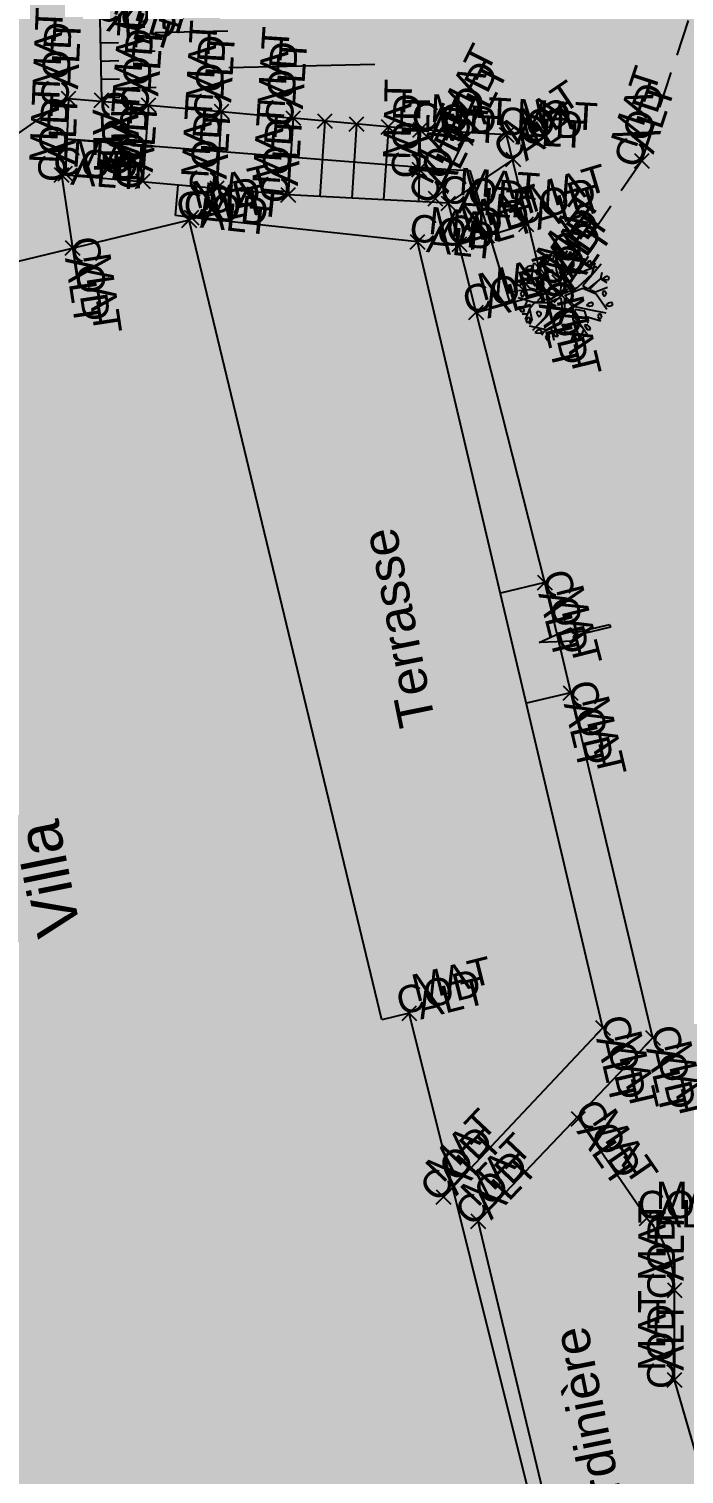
# Model space of a CAD drawing. Extents: x -24 to 1126, y -24 to 2053.
# Drawn here: x 1025.9 to 1034.87, y 1950.19 to 1969.98 of the extents above; entities that cross this region are included whole.
import ezdxf
from ezdxf.enums import TextEntityAlignment as Align

# ---------------------------------------------------------------- set-up
doc = ezdxf.new("R2010")
doc.units = 0
doc.header["$LTSCALE"] = 2.5
doc.header["$PDMODE"] = 3
doc.header["$PDSIZE"] = 0.1
doc.linetypes.add('CACH500', pattern=[0.3, 0.2, -0.1])
doc.layers.get('0').update_dxf_attribs({"linetype": 'CONTINUOUS'})
for name, color, linetype in [('T_BATI', 7, 'CONTINUOUS'), ('T_BATI_HACHURES', 254, 'CONTINUOUS'), ('T_BORDURES_TROTTOIR', 7, 'CONTINUOUS'), ('T_HACHURES', 7, 'CONTINUOUS'), ('T_MURS', 7, 'CONTINUOUS'), ('T_TALUS_BARBULES', 32, 'CONTINUOUS'), ('T_TALUS_CRÊTE', 34, 'CONTINUOUS'), ('T_TALUS_PIED', 34, 'CACH500'), ('T_TEXTES', 7, 'CONTINUOUS'), ('TOPOALT', 7, 'CONTINUOUS'), ('TOPOCOD', 1, 'CONTINUOUS'), ('TOPOMAT', 4, 'CONTINUOUS')]:
    doc.layers.add(name, color=color, linetype=linetype)
doc.styles.add('ARIAL', font='arial.ttf')

msp = doc.modelspace()

# ---------------------------------------------------------------- linework, layer by layer
at = {"color": 0, "linetype": 'CONTINUOUS'}
for p, q in [((1033.113, 1966.774), (1032.984, 1966.894)), ((1033.07, 1966.815), (1033.113, 1966.942)), ((1033.144, 1966.826), (1033.109, 1966.886)), ((1033.109, 1966.886), (1033.148, 1966.886)), ((1033.148, 1966.886), (1033.179, 1966.859)), ((1033.269, 1966.942), (1033.207, 1966.842)), ((1033.355, 1966.804), (1033.312, 1966.932)), ((1033.351, 1966.74), (1033.363, 1966.928)), ((1033.359, 1966.856), (1033.425, 1966.903)), ((1032.73, 1966.726), (1032.699, 1966.699)), ((1032.699, 1966.699), (1032.746, 1966.687)), ((1032.769, 1966.737), (1032.73, 1966.726)), ((1032.746, 1966.687), (1032.785, 1966.694)), ((1032.792, 1966.721), (1032.769, 1966.737)), ((1032.785, 1966.586), (1032.812, 1966.778)), ((1032.785, 1966.694), (1032.792, 1966.721)), ((1032.976, 1966.607), (1032.82, 1966.773)), ((1032.878, 1966.682), (1032.847, 1966.678)), ((1032.894, 1966.638), (1032.878, 1966.682)), ((1032.96, 1966.766), (1032.89, 1966.836)), ((1032.906, 1966.682), (1032.914, 1966.846)), ((1032.992, 1966.61), (1032.949, 1966.876)), ((1032.996, 1966.869), (1032.972, 1966.826)), ((1032.972, 1966.826), (1032.996, 1966.787)), ((1033.019, 1966.864), (1032.996, 1966.869)), ((1032.996, 1966.787), (1033.027, 1966.826)), ((1033.027, 1966.826), (1033.019, 1966.864)), ((1033.121, 1966.678), (1033.113, 1966.774)), ((1033.191, 1966.826), (1033.144, 1966.826)), ((1033.207, 1966.842), (1033.16, 1966.653)), ((1033.179, 1966.859), (1033.191, 1966.826)), ((1033.203, 1966.634), (1033.351, 1966.74)), ((1033.328, 1966.7), (1033.359, 1966.736)), ((1033.343, 1966.694), (1033.328, 1966.7)), ((1033.429, 1966.661), (1033.343, 1966.694)), ((1033.359, 1966.736), (1033.359, 1966.854)), ((1033.406, 1966.843), (1033.375, 1966.814)), ((1033.375, 1966.814), (1033.421, 1966.804)), ((1033.445, 1966.853), (1033.406, 1966.843)), ((1033.421, 1966.804), (1033.46, 1966.809)), ((1033.554, 1966.864), (1033.429, 1966.661)), ((1033.468, 1966.837), (1033.445, 1966.853)), ((1033.46, 1966.809), (1033.468, 1966.837)), ((1033.734, 1966.76), (1033.48, 1966.461)), ((1033.671, 1966.721), (1033.523, 1966.671)), ((1033.539, 1966.765), (1033.566, 1966.808)), ((1033.562, 1966.726), (1033.539, 1966.765)), ((1033.593, 1966.765), (1033.562, 1966.726)), ((1033.566, 1966.808), (1033.585, 1966.804)), ((1033.585, 1966.804), (1033.593, 1966.765)), ((1033.609, 1966.625), (1033.648, 1966.778)), ((1033.609, 1966.625), (1033.699, 1966.721)), ((1032.558, 1966.534), (1032.589, 1966.473)), ((1032.597, 1966.534), (1032.558, 1966.534)), ((1032.628, 1966.507), (1032.597, 1966.534)), ((1032.636, 1966.473), (1032.628, 1966.507)), ((1032.753, 1966.428), (1032.644, 1966.557)), ((1032.765, 1966.499), (1032.66, 1966.576)), ((1032.765, 1966.604), (1032.671, 1966.619)), ((1032.691, 1966.504), (1032.832, 1966.495)), ((1032.699, 1966.668), (1032.843, 1966.537)), ((1032.832, 1966.495), (1032.863, 1966.402)), ((1032.847, 1966.678), (1032.839, 1966.649)), ((1032.839, 1966.649), (1032.863, 1966.611)), ((1032.843, 1966.537), (1032.949, 1966.278)), ((1032.863, 1966.611), (1032.871, 1966.616)), ((1032.871, 1966.616), (1032.894, 1966.638)), ((1033.035, 1966.471), (1032.976, 1966.607)), ((1033.05, 1966.475), (1032.992, 1966.61)), ((1033.187, 1966.495), (1033.121, 1966.678)), ((1033.16, 1966.653), (1033.195, 1966.581)), ((1033.179, 1966.366), (1033.187, 1966.495)), ((1033.195, 1966.581), (1033.203, 1966.634)), ((1033.324, 1966.668), (1033.222, 1966.586)), ((1033.222, 1966.586), (1033.23, 1966.36)), ((1033.437, 1966.633), (1033.324, 1966.668)), ((1033.414, 1966.442), (1033.609, 1966.625)), ((1033.523, 1966.671), (1033.437, 1966.633)), ((1033.554, 1966.422), (1033.726, 1966.557)), ((1033.691, 1966.531), (1033.574, 1966.413)), ((1033.726, 1966.557), (1033.746, 1966.648)), ((1033.726, 1966.557), (1033.808, 1966.509)), ((1033.781, 1966.583), (1033.75, 1966.556)), ((1033.75, 1966.556), (1033.796, 1966.545)), ((1033.82, 1966.595), (1033.781, 1966.583)), ((1033.796, 1966.545), (1033.835, 1966.551)), ((1033.843, 1966.578), (1033.82, 1966.595)), ((1033.835, 1966.551), (1033.843, 1966.578)), ((1032.589, 1966.473), (1032.636, 1966.473)), ((1032.808, 1966.234), (1032.597, 1966.297)), ((1032.773, 1966.408), (1032.601, 1966.393)), ((1032.679, 1966.4), (1032.609, 1966.466)), ((1032.656, 1966.39), (1032.628, 1966.347)), ((1032.628, 1966.347), (1032.652, 1966.308)), ((1032.652, 1966.308), (1032.683, 1966.347)), ((1032.675, 1966.385), (1032.656, 1966.39)), ((1032.683, 1966.347), (1032.675, 1966.385)), ((1032.863, 1966.402), (1032.753, 1966.428)), ((1032.875, 1966.375), (1032.773, 1966.408)), ((1032.937, 1966.254), (1032.875, 1966.375)), ((1033.019, 1966.268), (1033.14, 1966.345)), ((1033.14, 1966.345), (1033.035, 1966.471)), ((1033.183, 1966.365), (1033.05, 1966.475)), ((1033.113, 1966.278), (1033.179, 1966.297)), ((1033.179, 1966.297), (1033.203, 1966.095)), ((1033.187, 1966.332), (1033.191, 1966.332)), ((1033.191, 1966.332), (1033.191, 1966.337)), ((1033.191, 1966.327), (1033.191, 1966.332)), ((1033.191, 1966.332), (1033.195, 1966.332)), ((1033.23, 1966.36), (1033.414, 1966.442)), ((1033.234, 1966.331), (1033.433, 1966.413)), ((1033.378, 1966.176), (1033.234, 1966.331)), ((1033.234, 1966.095), (1033.234, 1966.293)), ((1033.234, 1966.293), (1033.343, 1966.172)), ((1033.433, 1966.413), (1033.48, 1966.428)), ((1033.48, 1966.461), (1033.554, 1966.422)), ((1033.48, 1966.428), (1033.664, 1966.354)), ((1033.574, 1966.413), (1033.656, 1966.379)), ((1033.656, 1966.379), (1033.82, 1966.446)), ((1033.664, 1966.354), (1033.808, 1966.143)), ((1033.757, 1966.385), (1033.75, 1966.358)), ((1033.75, 1966.358), (1033.773, 1966.319)), ((1033.789, 1966.391), (1033.757, 1966.385)), ((1033.773, 1966.319), (1033.781, 1966.325)), ((1033.781, 1966.325), (1033.804, 1966.347)), ((1033.804, 1966.347), (1033.789, 1966.391)), ((1032.644, 1966.17), (1032.601, 1966.17)), ((1032.601, 1966.17), (1032.636, 1966.11)), ((1032.636, 1966.11), (1032.683, 1966.11)), ((1032.675, 1966.143), (1032.644, 1966.17)), ((1032.683, 1966.11), (1032.675, 1966.143)), ((1032.718, 1966.262), (1032.679, 1966.167)), ((1032.753, 1966.148), (1032.691, 1965.999)), ((1032.75, 1966.145), (1032.785, 1966.003)), ((1032.82, 1966.229), (1032.753, 1966.148)), ((1032.937, 1966.249), (1032.808, 1966.234)), ((1032.992, 1966.229), (1032.82, 1966.229)), ((1032.851, 1966.102), (1032.875, 1966.115)), ((1032.863, 1966.064), (1032.851, 1966.102)), ((1032.875, 1966.115), (1032.906, 1966.095)), ((1032.906, 1966.095), (1032.906, 1966.064)), ((1032.949, 1966.278), (1033.019, 1966.268)), ((1033.007, 1966.23), (1032.98, 1966.063)), ((1032.992, 1966.23), (1033.007, 1966.23)), ((1033.031, 1966.23), (1032.996, 1966.052)), ((1033.031, 1966.229), (1033.113, 1966.278)), ((1033.203, 1966.095), (1033.16, 1965.955)), ((1033.187, 1965.95), (1033.234, 1966.095)), ((1033.343, 1966.172), (1033.343, 1966.009)), ((1033.378, 1966.138), (1033.363, 1966.028)), ((1033.589, 1966.129), (1033.378, 1966.176)), ((1033.507, 1966.114), (1033.378, 1966.138)), ((1033.554, 1965.95), (1033.507, 1966.114)), ((1033.562, 1966.225), (1033.531, 1966.198)), ((1033.531, 1966.198), (1033.578, 1966.186)), ((1033.601, 1966.236), (1033.562, 1966.225)), ((1033.578, 1966.186), (1033.617, 1966.192)), ((1033.8, 1966.09), (1033.589, 1966.129)), ((1033.625, 1966.22), (1033.601, 1966.236)), ((1033.617, 1966.192), (1033.625, 1966.22)), ((1033.828, 1966.225), (1033.796, 1966.198)), ((1033.796, 1966.198), (1033.843, 1966.186)), ((1033.867, 1966.236), (1033.828, 1966.225)), ((1033.843, 1966.186), (1033.882, 1966.192)), ((1033.89, 1966.22), (1033.867, 1966.236)), ((1033.882, 1966.192), (1033.89, 1966.22)), ((1032.722, 1966.076), (1032.652, 1966.076)), ((1032.707, 1965.988), (1032.734, 1966.032)), ((1032.73, 1965.95), (1032.707, 1965.988)), ((1032.761, 1965.988), (1032.73, 1965.95)), ((1032.734, 1966.032), (1032.753, 1966.027)), ((1032.753, 1966.027), (1032.761, 1965.988)), ((1032.785, 1966.003), (1032.753, 1965.931)), ((1032.984, 1965.859), (1032.753, 1965.912)), ((1032.996, 1966.052), (1032.792, 1965.851)), ((1032.882, 1965.945), (1032.832, 1965.895)), ((1032.882, 1966.034), (1032.863, 1966.064)), ((1032.96, 1966.027), (1032.878, 1965.944)), ((1032.906, 1966.064), (1032.882, 1966.034)), ((1032.949, 1965.835), (1033.187, 1965.95)), ((1032.98, 1966.063), (1032.96, 1966.027)), ((1033.16, 1965.955), (1032.984, 1965.859)), ((1033.234, 1965.929), (1033.195, 1965.929)), ((1033.195, 1965.929), (1033.226, 1965.867)), ((1033.265, 1965.9), (1033.234, 1965.929)), ((1033.273, 1965.867), (1033.265, 1965.9)), ((1033.343, 1966.009), (1033.378, 1965.873)), ((1033.363, 1966.028), (1033.441, 1965.946)), ((1033.472, 1965.898), (1033.363, 1965.988)), ((1033.363, 1965.988), (1033.433, 1965.738)), ((1033.441, 1965.946), (1033.542, 1965.801)), ((1033.503, 1965.922), (1033.539, 1965.862)), ((1033.546, 1965.922), (1033.503, 1965.922)), ((1033.527, 1966.044), (1033.73, 1965.984)), ((1033.578, 1965.895), (1033.546, 1965.922)), ((1033.585, 1965.862), (1033.578, 1965.895)), ((1033.695, 1966.071), (1033.687, 1966.044)), ((1033.687, 1966.044), (1033.71, 1966.005)), ((1033.726, 1966.077), (1033.695, 1966.071)), ((1033.71, 1966.005), (1033.718, 1966.011)), ((1033.718, 1966.011), (1033.742, 1966.033)), ((1033.742, 1966.033), (1033.726, 1966.077)), ((1032.855, 1965.85), (1032.824, 1965.823)), ((1032.824, 1965.823), (1032.871, 1965.812)), ((1032.894, 1965.862), (1032.855, 1965.85)), ((1032.871, 1965.812), (1032.91, 1965.817)), ((1032.917, 1965.846), (1032.894, 1965.862)), ((1032.91, 1965.817), (1032.917, 1965.846)), ((1032.921, 1965.792), (1032.949, 1965.835)), ((1032.996, 1965.796), (1032.972, 1965.757)), ((1032.972, 1965.757), (1032.996, 1965.719)), ((1033.019, 1965.796), (1032.996, 1965.802)), ((1032.996, 1965.719), (1033.027, 1965.757)), ((1033.027, 1965.757), (1033.019, 1965.796)), ((1033.046, 1965.879), (1033.085, 1965.72)), ((1033.101, 1965.834), (1033.062, 1965.834)), ((1033.062, 1965.834), (1033.097, 1965.773)), ((1033.097, 1965.773), (1033.144, 1965.773)), ((1033.132, 1965.806), (1033.101, 1965.834)), ((1033.144, 1965.773), (1033.132, 1965.806)), ((1033.226, 1965.867), (1033.273, 1965.867)), ((1033.378, 1965.873), (1033.324, 1965.715)), ((1033.363, 1965.779), (1033.335, 1965.735)), ((1033.335, 1965.735), (1033.359, 1965.697)), ((1033.359, 1965.697), (1033.39, 1965.735)), ((1033.382, 1965.773), (1033.363, 1965.779)), ((1033.39, 1965.735), (1033.382, 1965.773)), ((1033.496, 1965.868), (1033.445, 1965.753)), ((1033.539, 1965.862), (1033.585, 1965.862))]:
    msp.add_line(p, q, dxfattribs=at)
for p, q in [((1032.961, 1962.398), (1032.353, 1962.256)), ((1033.312, 1960.887), (1032.709, 1960.747))]:
    msp.add_line(p, q)
at = {"color": 0, "linetype": 'BYBLOCK'}
for p, q in [((1032.883, 1961.58), (1033.321, 1961.779)), ((1033.321, 1961.779), (1033.338, 1961.706)), ((1033.338, 1961.706), (1033.851, 1961.826)), ((1033.86, 1961.787), (1033.347, 1961.667)), ((1033.851, 1961.826), (1033.86, 1961.787)), ((1033.364, 1961.595), (1032.883, 1961.58)), ((1033.347, 1961.667), (1033.364, 1961.595))]:
    msp.add_line(p, q, dxfattribs=at)
at = {"color": 0}
for p in [(1026.444, 1969.029), (1026.895, 1969.006), (1027.536, 1968.938), (1028.536, 1968.849), (1029.517, 1968.76), (1031.254, 1968.597), (1031.876, 1968.487), (1032.435, 1968.531), (1032.527, 1968.194), (1034.289, 1968.175), (1026.347, 1967.982), (1026.4, 1968), (1031.241, 1968.054), (1027.461, 1967.895), (1028.475, 1967.799), (1029.448, 1967.709), (1031.463, 1967.659), (1031.641, 1967.592), (1028.096, 1967.362), (1028.125, 1967.399), (1032.705, 1967.307), (1026.499, 1966.984), (1031.22, 1967.064), (1031.794, 1967.034), (1033.158, 1966.514), (1032.964, 1966.362), (1033.191, 1966.332), (1032.022, 1966.099), (1032.961, 1962.398), (1033.312, 1960.887), (1031.107, 1956.503), (1033.756, 1956.302), (1034.439, 1956.166), (1033.42, 1955.057), (1031.573, 1953.985), (1032.05, 1953.654), (1034.355, 1953.695), (1034.738, 1952.71), (1034.736, 1951.481)]:
    msp.add_point(p, dxfattribs=at)
at = {"layer": 'T_BATI', "linetype": 'CONTINUOUS'}
for p, q in [((1028.096, 1967.362), (1014.042, 1963.965)), ((1030.729, 1956.409), (1028.096, 1967.362)), ((1031.107, 1956.503), (1030.729, 1956.409)), ((1033.36, 1947.462), (1031.107, 1956.503))]:
    msp.add_line(p, q, dxfattribs=at)
at = {"layer": 'T_BATI_HACHURES', "color": 254}
for points in [[(1028.096, 1946.14), (1025.865, 1966.823), (1028.096, 1967.362)], [(1028.096, 1946.14), (1028.096, 1967.362), (1030.729, 1946.801)], [(1030.729, 1946.801), (1028.096, 1967.362), (1030.729, 1956.409)], [(1025.865, 1945.58), (1025.865, 1966.823), (1028.096, 1946.14)], [(1031.107, 1946.896), (1030.729, 1956.409), (1031.107, 1956.503)], [(1030.729, 1946.801), (1030.729, 1956.409), (1031.107, 1946.896)], [(1031.107, 1946.896), (1031.107, 1956.503), (1033.36, 1947.462)]]:
    msp.add_solid(points, dxfattribs=at)
at = {"layer": 'T_BORDURES_TROTTOIR'}
for p, q in [((1034.355, 1953.695), (1033.42, 1955.057)), ((1034.736, 1951.481), (1034.738, 1952.71)), ((1035.451, 1949.026), (1034.736, 1951.481))]:
    msp.add_line(p, q, dxfattribs=at)
msp.add_arc((1033.284, 1952.712), 1.454, 359.918, 42.5728, dxfattribs=at)
at = {"layer": 'T_HACHURES', "color": 31}
for points in [[(1035.496, 1910.55), (1033.871, 2026.98), (1035.496, 2027.208)], [(1033.871, 1910.222), (1031.244, 2026.61), (1033.871, 2026.98)], [(1033.871, 1910.222), (1033.871, 2026.98), (1035.496, 1910.55)], [(1030.131, 1917.841), (1028.717, 2026.255), (1030.131, 2026.454)], [(1031.244, 1915.636), (1030.131, 2026.454), (1031.244, 2026.61)], [(1030.131, 1917.841), (1030.131, 2026.454), (1031.244, 1915.636)], [(1031.244, 1915.636), (1031.244, 2026.61), (1033.871, 1910.222)], [(1028.717, 1920.421), (1026.382, 2025.927), (1028.717, 2026.255)], [(1028.717, 1920.421), (1028.717, 2026.255), (1030.131, 1917.841)], [(1026.232, 1924.465), (1023.067, 2025.404), (1026.232, 2025.906)], [(1026.382, 1924.233), (1026.232, 2025.906), (1026.382, 2025.927)], [(1026.232, 1924.465), (1026.232, 2025.906), (1026.382, 1924.233)], [(1026.382, 1924.233), (1026.382, 2025.927), (1028.717, 1920.421)], [(1023.067, 1929.33), (1023.067, 2025.404), (1026.232, 1924.465)]]:
    msp.add_solid(points, dxfattribs=at)
at = {"layer": 'T_MURS'}
for p, q in [((1023.232, 1966.793), (1026.444, 1969.029)), ((1026.444, 1969.029), (1026.4, 1968)), ((1026.444, 1969.029), (1027.536, 1968.938)), ((1027.536, 1968.938), (1027.461, 1967.895)), ((1027.536, 1968.938), (1028.536, 1968.849)), ((1028.536, 1968.849), (1028.475, 1967.799)), ((1028.536, 1968.849), (1029.517, 1968.76)), ((1029.517, 1968.76), (1029.448, 1967.709)), ((1031.254, 1968.597), (1029.517, 1968.76)), ((1029.951, 1968.719), (1029.884, 1967.686)), ((1030.385, 1968.678), (1030.319, 1967.663)), ((1026.794, 1968.442), (1026.42, 1968.471)), ((1026.42, 1968.471), (1031.662, 1968.057)), ((1030.82, 1968.638), (1030.754, 1967.64)), ((1031.254, 1968.597), (1031.231, 1967.614)), ((1032.435, 1968.531), (1031.254, 1968.597)), ((1031.463, 1967.659), (1031.913, 1968.56)), ((1032.964, 1966.362), (1032.435, 1968.531)), ((1031.641, 1967.592), (1032.527, 1968.194)), ((1029.448, 1967.709), (1026.347, 1967.982)), ((1026.347, 1967.982), (1026.499, 1966.984)), ((1031.662, 1968.057), (1031.936, 1968.041)), ((1031.936, 1968.041), (1032.479, 1966.243)), ((1027.906, 1967.423), (1027.943, 1967.842)), ((1031.641, 1967.592), (1029.448, 1967.709)), ((1032.961, 1962.398), (1031.641, 1967.592)), ((1028.125, 1967.399), (1027.906, 1967.423)), ((1031.22, 1967.064), (1028.125, 1967.399)), ((1031.794, 1967.034), (1032.732, 1967.315)), ((1026.499, 1966.984), (1026.583, 1966.425)), ((1033.756, 1956.302), (1031.22, 1967.064)), ((1032.022, 1966.099), (1032.964, 1966.362)), ((1034.439, 1956.166), (1032.961, 1962.398)), ((1031.573, 1953.985), (1033.756, 1956.302)), ((1032.05, 1953.654), (1034.439, 1956.166)), ((1033.918, 1945.861), (1032.05, 1953.654))]:
    msp.add_line(p, q, dxfattribs=at)
for p in [(1029.951, 1968.719), (1030.385, 1968.678), (1030.82, 1968.638)]:
    msp.add_point(p, dxfattribs=at)
at = {"layer": 'T_TALUS_BARBULES'}
for p, q in [((1027.625, 1969.931), (1028.625, 1969.953)), ((1026.878, 1969.79), (1027.128, 1969.796)), ((1027.131, 1969.671), (1027.631, 1969.681)), ((1026.884, 1969.54), (1027.134, 1969.546)), ((1028.636, 1969.453), (1030.635, 1969.496)), ((1026.889, 1969.29), (1027.139, 1969.296)), ((1027.142, 1969.171), (1027.642, 1969.182)), ((1026.894, 1969.04), (1027.144, 1969.046))]:
    msp.add_line(p, q, dxfattribs=at)
at = {"layer": 'T_TALUS_CRÊTE'}
msp.add_line((1026.871, 1970.112), (1026.895, 1969.006), dxfattribs=at)
at = {"layer": 'T_TALUS_PIED'}
for p, q in [((1035.393, 1971.518), (1034.289, 1968.175)), ((1034.289, 1968.175), (1033.158, 1966.514))]:
    msp.add_line(p, q, dxfattribs=at)

# ---------------------------------------------------------------- texts
at = {"layer": 'T_TEXTES', "style": 'ARIAL'}
for s, height, p in [('Terrasse', 0.5, (1031.342, 1961.859)), ('Villa', 0.6, (1026.635, 1958.435)), ('Jardinière', 0.5, (1033.991, 1950.771))]:
    msp.add_text(s, height=height, rotation=101.3966, dxfattribs=at).set_placement(p, align=Align.BOTTOM_CENTER)
at = {"layer": 'TOPOALT', "style": 'ARIAL'}
for p, rotation in [((1026.955, 1969.957), 343.274), ((1026.574, 1969.149), 87.5547), ((1027.67, 1969.054), 85.8552), ((1028.668, 1968.966), 86.6588), ((1029.65, 1968.876), 86.2533), ((1032.044, 1968.543), 63.4604), ((1034.447, 1968.254), 71.7197), ((1026.53, 1968.12), 87.5547), ((1031.369, 1968.176), 88.641), ((1026.773, 1968.878), 271.2353), ((1027.595, 1968.011), 85.8552), ((1028.607, 1967.917), 86.6588), ((1032.701, 1968.16), 34.1644), ((1029.581, 1967.826), 86.2533), ((1031.631, 1967.715), 63.4604), ((1031.372, 1968.465), 356.8284), ((1032.553, 1968.4), 356.8284), ((1026.463, 1967.848), 355.7892), ((1028.247, 1967.269), 13.5876), ((1031.757, 1967.459), 355.7892), ((1032.861, 1967.223), 16.6448), ((1028.236, 1967.261), 353.8237), ((1031.949, 1966.95), 16.6448), ((1033.332, 1966.547), 55.7519), ((1031.33, 1966.926), 353.8237), ((1033.365, 1966.365), 55.7519), ((1026.394, 1966.841), 278.6185), ((1032.176, 1966.012), 15.5705), ((1032.873, 1966.211), 283.7144), ((1032.87, 1962.246), 284.2478), ((1033.219, 1960.737), 283.3467), ((1031.258, 1956.412), 13.9924), ((1033.663, 1956.152), 283.2638), ((1034.346, 1956.016), 283.3467), ((1031.75, 1953.991), 46.7046), ((1033.388, 1954.883), 304.4878), ((1032.226, 1953.659), 46.4383), ((1034.863, 1952.834), 89.9184), ((1034.862, 1951.606), 89.918)]:
    msp.add_attdef('ALT', p, '', height=0.375, rotation=rotation, dxfattribs=at)
msp.add_attdef('ALT', (1034.48, 1953.57), '', height=0.375, dxfattribs=at)
at = {"layer": 'TOPOCOD', "style": 'ARIAL'}
for p, rotation in [((1026.752, 1970.148), 343.274), ((1026.439, 1968.904), 87.5547), ((1027.527, 1968.813), 85.8552), ((1028.529, 1968.724), 86.6588), ((1029.509, 1968.635), 86.2533), ((1031.821, 1968.375), 63.4604), ((1026.892, 1969.131), 271.2353), ((1031.238, 1967.929), 88.641), ((1034.25, 1968.056), 71.7197), ((1026.395, 1967.876), 87.5547), ((1027.452, 1967.77), 85.8552), ((1031.129, 1968.604), 356.8284), ((1032.424, 1968.123), 34.1644), ((1032.31, 1968.538), 356.8284), ((1028.468, 1967.675), 86.6588), ((1029.44, 1967.585), 86.2533), ((1031.407, 1967.548), 63.4604), ((1026.223, 1967.991), 355.7892), ((1027.974, 1967.332), 13.5876), ((1031.517, 1967.602), 355.7892), ((1032.585, 1967.271), 16.6448), ((1028, 1967.413), 353.8237), ((1031.674, 1966.998), 16.6448), ((1033.088, 1966.411), 55.7519), ((1031.095, 1967.078), 353.8237), ((1033.121, 1966.229), 55.7519), ((1026.48, 1967.107), 278.6185), ((1031.902, 1966.066), 15.5705), ((1032.935, 1966.483), 283.7144), ((1032.93, 1962.519), 284.2478), ((1033.283, 1961.009), 283.3467), ((1030.986, 1956.473), 13.9924), ((1033.728, 1956.424), 283.2638), ((1034.41, 1956.288), 283.3467), ((1033.349, 1955.16), 304.4878), ((1031.488, 1953.895), 46.7046), ((1031.963, 1953.564), 46.4383), ((1034.738, 1952.585), 89.9184), ((1034.736, 1951.356), 89.918)]:
    msp.add_attdef('COD', p, '', height=0.375, rotation=rotation, dxfattribs=at)
msp.add_attdef('COD', (1034.23, 1953.695), '', height=0.375, dxfattribs=at)
at = {"layer": 'TOPOMAT', "style": 'ARIAL'}
for p, rotation in [((1027.027, 1970.196), 343.274), ((1026.324, 1969.159), 87.5547), ((1027.421, 1969.072), 85.8552), ((1028.419, 1968.981), 86.6588), ((1029.401, 1968.893), 86.2533), ((1031.82, 1968.654), 63.4604), ((1034.21, 1968.333), 71.7197), ((1031.119, 1968.182), 88.641), ((1032.56, 1968.367), 34.1644), ((1026.28, 1968.131), 87.5547), ((1027.345, 1968.029), 85.8552), ((1031.386, 1968.715), 356.8284), ((1028.357, 1967.931), 86.6588), ((1029.332, 1967.842), 86.2533), ((1031.407, 1967.827), 63.4604), ((1032.567, 1968.649), 356.8284), ((1027.023, 1968.883), 271.2353), ((1026.481, 1968.098), 355.7892), ((1028.188, 1967.512), 13.5876), ((1031.775, 1967.708), 355.7892), ((1032.789, 1967.462), 16.6448), ((1028.262, 1967.51), 353.8237), ((1031.878, 1967.19), 16.6448), ((1033.125, 1966.688), 55.7519), ((1031.357, 1967.175), 353.8237), ((1033.158, 1966.506), 55.7519), ((1026.641, 1966.879), 278.6185), ((1032.109, 1966.253), 15.5705), ((1033.115, 1966.27), 283.7144), ((1033.112, 1962.307), 284.2478), ((1033.463, 1960.795), 283.3467), ((1031.198, 1956.655), 13.9924), ((1033.907, 1956.209), 283.2638), ((1034.589, 1956.074), 283.3467), ((1031.568, 1954.162), 46.7046), ((1033.594, 1955.024), 304.4878), ((1032.045, 1953.831), 46.4383), ((1034.613, 1952.835), 89.9184), ((1034.612, 1951.606), 89.918)]:
    msp.add_attdef('MAT', p, '', height=0.375, rotation=rotation, dxfattribs=at)
msp.add_attdef('MAT', (1034.48, 1953.82), '', height=0.375, dxfattribs=at)

doc.saveas('drawing.dxf')
